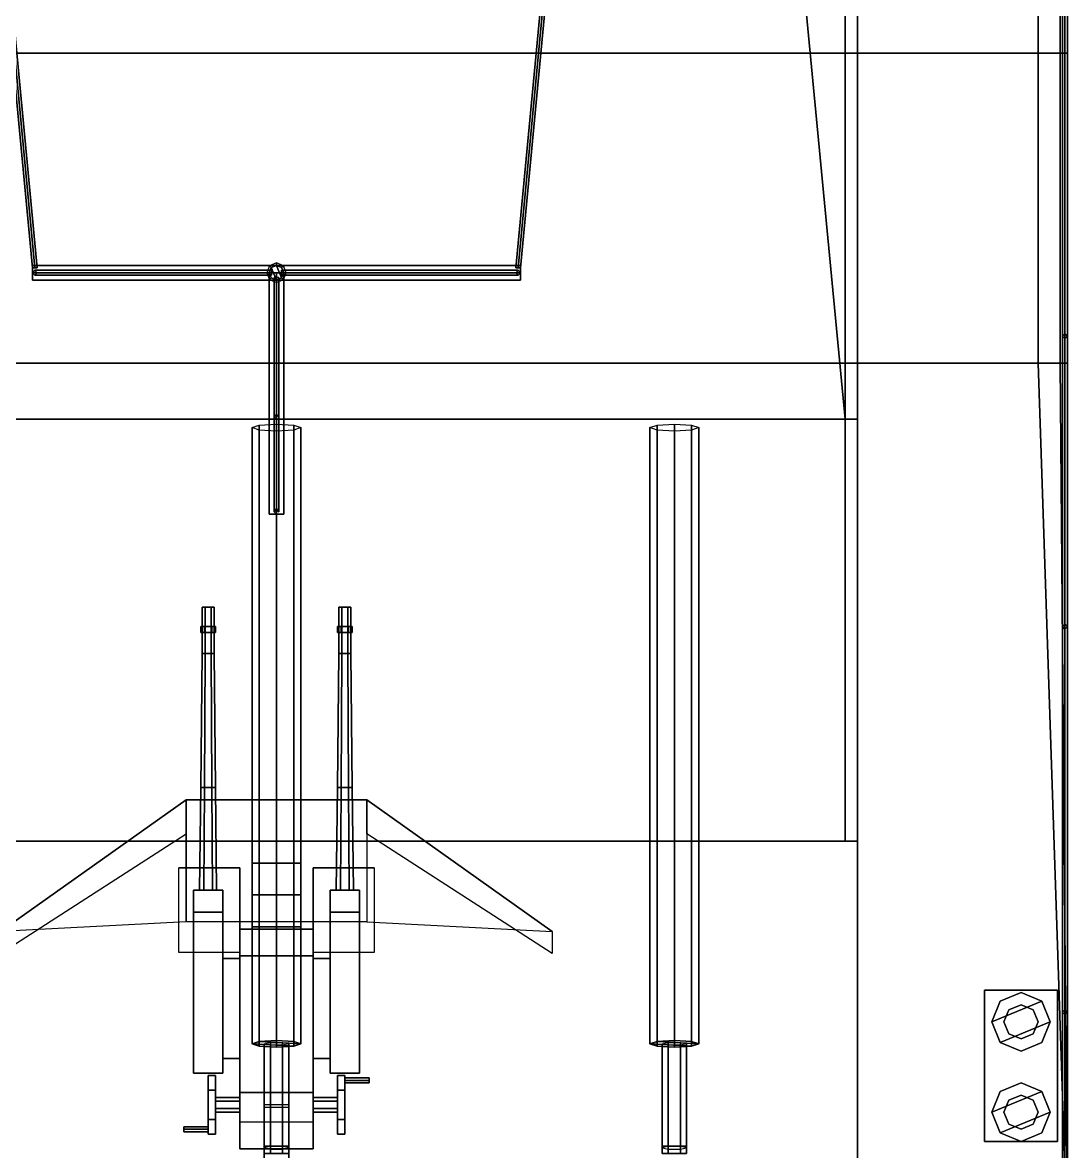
# Model space of a CAD drawing. Header units: millimetres. Extents: x -3.5 to 3.5, y -23.5 to 25.1.
# Drawn here: x -1.04 to 3.24, y -20.991 to -16.365 of the extents above; entities that cross this region are included whole.
import ezdxf

# ---------------------------------------------------------------- set-up
doc = ezdxf.new("R2010")
doc.units = ezdxf.units.MM
for name, color, linetype in [('gun', 1, 'Continuous'), ('prop', 1, 'Continuous'), ('railings', 6, 'Continuous'), ('sleeve', 5, 'Continuous'), ('superstructure', 3, 'Continuous'), ('turret', 2, 'Continuous')]:
    doc.layers.add(name, color=color, linetype=linetype)

msp = doc.modelspace()

# ---------------------------------------------------------------- linework, layer by layer
for points in [[(3.24, -23.47, 1.46), (3.24, 21.45, 1.46), (2.38, -9.68, 1.46), (2.38, -22.5, 1.46)], [(3.24, 21.45, 1.46), (3.24, -23.47, 1.46), (3.24, -23.47), (3.24, 20.5995)], [(3.24, 20.5995), (3.24, -21.38, -0.39), (3.24, -16.49, -1.19), (3.24, 12.85, -1.19)], [(3.24, -23.47), (3.24, -23.47), (3.24, -21.38, -0.39), (3.24, 20.5995)], [(3.12, 12.85, -1.31), (3.12, -16.49, -1.31), (-3.12, -16.49, -1.31), (-3.12, 12.85, -1.31)], [(3.21, 12.85, -1.28), (3.21, -16.49, -1.28), (3.12, -16.49, -1.31), (3.12, 12.85, -1.31)], [(3.24, 12.85, -1.19), (3.24, -16.49, -1.19), (3.21, -16.49, -1.28), (3.21, 12.85, -1.28)], [(3.12, -16.49, -1.31), (3.12, -17.76, -1.19), (-3.12, -17.76, -1.19), (-3.12, -16.49, -1.31)], [(3.21, -16.49, -1.28), (3.21, -17.76, -1.16), (3.12, -17.76, -1.19), (3.12, -16.49, -1.31)], [(3.24, -16.49, -1.19), (3.24, -17.76, -1.07), (3.21, -17.76, -1.16), (3.21, -16.49, -1.28)], [(3.24, -21.38, -0.39), (3.24, -21.38, -0.39), (3.24, -17.76, -1.07), (3.24, -16.49, -1.19)], [(3.12, -17.76, -1.19), (3.24, -21.38, -0.39), (-3.24, -21.38, -0.39), (-3.12, -17.76, -1.19)], [(3.21, -17.76, -1.16), (3.24, -21.38, -0.39), (3.24, -21.38, -0.39), (3.12, -17.76, -1.19)], [(3.24, -17.76, -1.07), (3.24, -21.38, -0.39), (3.24, -21.38, -0.39), (3.21, -17.76, -1.16)], [(-0.1, -18.0248, -0.7651), (-0.0707, -18.015, -0.8351), (-0.0707, -20.5402, -1.19), (-0.1, -20.55, -1.12)], [(-0.0707, -18.0347, -0.6951), (-0.1, -18.0248, -0.7651), (-0.1, -20.55, -1.12), (-0.0707, -20.5598, -1.05)], [(-0.0707, -18.015, -0.8351), (0, -18.0109, -0.8641), (0, -20.5361, -1.219), (-0.0707, -20.5402, -1.19)], [(0, -18.0387, -0.6661), (-0.0707, -18.0347, -0.6951), (-0.0707, -20.5598, -1.05), (0, -20.5639, -1.021)], [(0, -18.0109, -0.8641), (0.0707, -18.015, -0.8351), (0.0707, -20.5402, -1.19), (0, -20.5361, -1.219)], [(0.0707, -18.0347, -0.6951), (0, -18.0387, -0.6661), (0, -20.5639, -1.021), (0.0707, -20.5598, -1.05)], [(0.0707, -18.015, -0.8351), (0.1, -18.0248, -0.7651), (0.1, -20.55, -1.12), (0.0707, -20.5402, -1.19)], [(0.1, -18.0248, -0.7651), (0.0707, -18.0347, -0.6951), (0.0707, -20.5598, -1.05), (0.1, -20.55, -1.12)], [(1.53, -18.0248, -0.7651), (1.5593, -18.015, -0.8351), (1.5593, -20.5402, -1.19), (1.53, -20.55, -1.12)], [(1.5593, -18.0347, -0.6951), (1.53, -18.0248, -0.7651), (1.53, -20.55, -1.12), (1.5593, -20.5598, -1.05)], [(1.5593, -18.015, -0.8351), (1.63, -18.0109, -0.8641), (1.63, -20.5361, -1.219), (1.5593, -20.5402, -1.19)], [(1.63, -18.0387, -0.6661), (1.5593, -18.0347, -0.6951), (1.5593, -20.5598, -1.05), (1.63, -20.5639, -1.021)], [(1.63, -18.0109, -0.8641), (1.7007, -18.015, -0.8351), (1.7007, -20.5402, -1.19), (1.63, -20.5361, -1.219)], [(1.7007, -18.0347, -0.6951), (1.63, -18.0387, -0.6661), (1.63, -20.5639, -1.021), (1.7007, -20.5598, -1.05)], [(1.7007, -18.015, -0.8351), (1.73, -18.0248, -0.7651), (1.73, -20.55, -1.12), (1.7007, -20.5402, -1.19)], [(1.73, -18.0248, -0.7651), (1.7007, -18.0347, -0.6951), (1.7007, -20.5598, -1.05), (1.73, -20.55, -1.12)], [(2.9, -20.33, 1.46), (2.9, -20.95, 1.46), (2.9, -20.95, 1.53), (2.9, -20.33, 1.53)], [(3.2, -20.33, 1.53), (3.2, -20.33, 1.46), (2.9, -20.33, 1.46), (2.9, -20.33, 1.53)], [(2.9, -20.33, 1.53), (2.9, -20.95, 1.53), (3.2, -20.95, 1.53), (3.2, -20.33, 1.53)], [(3.05, -20.34, 1.82), (2.9651, -20.3751, 1.82), (2.93, -20.46, 1.82), (3.1349, -20.3751, 1.82)], [(3.05, -20.34, 1.77), (2.9651, -20.3751, 1.77), (2.9651, -20.3751, 1.82), (3.05, -20.34, 1.82)], [(3.1349, -20.3751, 1.77), (3.05, -20.34, 1.77), (3.05, -20.34, 1.82), (3.1349, -20.3751, 1.82)], [(3.2, -20.95, 1.53), (3.2, -20.95, 1.46), (3.2, -20.33, 1.46), (3.2, -20.33, 1.53)], [(2.9651, -20.3751, 1.77), (2.93, -20.46, 1.77), (2.93, -20.46, 1.82), (2.9651, -20.3751, 1.82)], [(3.1349, -20.3751, 1.82), (2.93, -20.46, 1.82), (2.9651, -20.5449, 1.82), (3.17, -20.46, 1.82)], [(3.05, -20.39, 1.53), (3.0005, -20.4105, 1.53), (3.0005, -20.4105, 1.77), (3.05, -20.39, 1.77)], [(3.0995, -20.4105, 1.53), (3.05, -20.39, 1.53), (3.05, -20.39, 1.77), (3.0995, -20.4105, 1.77)], [(3.17, -20.46, 1.77), (3.1349, -20.3751, 1.77), (3.1349, -20.3751, 1.82), (3.17, -20.46, 1.82)], [(3.0005, -20.4105, 1.53), (2.98, -20.46, 1.53), (2.98, -20.46, 1.77), (3.0005, -20.4105, 1.77)], [(3.12, -20.46, 1.53), (3.0995, -20.4105, 1.53), (3.0995, -20.4105, 1.77), (3.12, -20.46, 1.77)], [(2.93, -20.46, 1.77), (2.9651, -20.5449, 1.77), (2.9651, -20.5449, 1.82), (2.93, -20.46, 1.82)], [(3.17, -20.46, 1.82), (2.9651, -20.5449, 1.82), (3.05, -20.58, 1.82), (3.1349, -20.5449, 1.82)], [(2.98, -20.46, 1.53), (3.0005, -20.5095, 1.53), (3.0005, -20.5095, 1.77), (2.98, -20.46, 1.77)], [(3.0995, -20.5095, 1.53), (3.12, -20.46, 1.53), (3.12, -20.46, 1.77), (3.0995, -20.5095, 1.77)], [(3.1349, -20.5449, 1.77), (3.17, -20.46, 1.77), (3.17, -20.46, 1.82), (3.1349, -20.5449, 1.82)], [(0.1, -20.55, -1.12), (-0.0707, -20.5402, -1.19), (0, -20.5361, -1.219), (0.0707, -20.5402, -1.19)], [(1.73, -20.55, -1.12), (1.5593, -20.5402, -1.19), (1.63, -20.5361, -1.219), (1.7007, -20.5402, -1.19)], [(3.0005, -20.5095, 1.53), (3.05, -20.53, 1.53), (3.05, -20.53, 1.77), (3.0005, -20.5095, 1.77)], [(3.05, -20.53, 1.53), (3.0995, -20.5095, 1.53), (3.0995, -20.5095, 1.77), (3.05, -20.53, 1.77)], [(0.0707, -20.5598, -1.05), (-0.1, -20.55, -1.12), (-0.0707, -20.5402, -1.19), (0.1, -20.55, -1.12)], [(0, -20.5639, -1.021), (-0.0707, -20.5598, -1.05), (-0.1, -20.55, -1.12), (0.0707, -20.5598, -1.05)], [(-0.05, -20.55, -1.12), (-0.025, -20.544, -1.1629), (-0.025, -20.9698, -1.2227), (-0.05, -20.9758, -1.1798)], [(-0.025, -20.556, -1.0771), (-0.05, -20.55, -1.12), (-0.05, -20.9758, -1.1798), (-0.025, -20.9818, -1.137)], [(-0.025, -20.544, -1.1629), (0.025, -20.544, -1.1629), (0.025, -20.9698, -1.2227), (-0.025, -20.9698, -1.2227)], [(0.025, -20.556, -1.0771), (-0.025, -20.556, -1.0771), (-0.025, -20.9818, -1.137), (0.025, -20.9818, -1.137)], [(0.025, -20.544, -1.1629), (0.05, -20.55, -1.12), (0.05, -20.9758, -1.1798), (0.025, -20.9698, -1.2227)], [(0.05, -20.55, -1.12), (0.025, -20.556, -1.0771), (0.025, -20.9818, -1.137), (0.05, -20.9758, -1.1798)], [(1.7007, -20.5598, -1.05), (1.53, -20.55, -1.12), (1.5593, -20.5402, -1.19), (1.73, -20.55, -1.12)], [(1.63, -20.5639, -1.021), (1.5593, -20.5598, -1.05), (1.53, -20.55, -1.12), (1.7007, -20.5598, -1.05)], [(1.58, -20.55, -1.12), (1.605, -20.544, -1.1629), (1.605, -20.9698, -1.2227), (1.58, -20.9758, -1.1798)], [(1.605, -20.556, -1.0771), (1.58, -20.55, -1.12), (1.58, -20.9758, -1.1798), (1.605, -20.9818, -1.137)], [(1.605, -20.544, -1.1629), (1.655, -20.544, -1.1629), (1.655, -20.9698, -1.2227), (1.605, -20.9698, -1.2227)], [(1.655, -20.556, -1.0771), (1.605, -20.556, -1.0771), (1.605, -20.9818, -1.137), (1.655, -20.9818, -1.137)], [(1.655, -20.544, -1.1629), (1.68, -20.55, -1.12), (1.68, -20.9758, -1.1798), (1.655, -20.9698, -1.2227)], [(1.68, -20.55, -1.12), (1.655, -20.556, -1.0771), (1.655, -20.9818, -1.137), (1.68, -20.9758, -1.1798)], [(2.9651, -20.5449, 1.77), (3.05, -20.58, 1.77), (3.05, -20.58, 1.82), (2.9651, -20.5449, 1.82)], [(3.05, -20.58, 1.77), (3.1349, -20.5449, 1.77), (3.1349, -20.5449, 1.82), (3.05, -20.58, 1.82)], [(3.05, -20.71, 1.82), (2.9651, -20.7451, 1.82), (2.93, -20.83, 1.82), (3.1349, -20.7451, 1.82)], [(3.05, -20.71, 1.77), (2.9651, -20.7451, 1.77), (2.9651, -20.7451, 1.82), (3.05, -20.71, 1.82)], [(3.1349, -20.7451, 1.77), (3.05, -20.71, 1.77), (3.05, -20.71, 1.82), (3.1349, -20.7451, 1.82)], [(2.9651, -20.7451, 1.77), (2.93, -20.83, 1.77), (2.93, -20.83, 1.82), (2.9651, -20.7451, 1.82)], [(3.1349, -20.7451, 1.82), (2.93, -20.83, 1.82), (2.9651, -20.9149, 1.82), (3.17, -20.83, 1.82)], [(3.05, -20.76, 1.53), (3.0005, -20.7805, 1.53), (3.0005, -20.7805, 1.77), (3.05, -20.76, 1.77)], [(3.0995, -20.7805, 1.53), (3.05, -20.76, 1.53), (3.05, -20.76, 1.77), (3.0995, -20.7805, 1.77)], [(3.17, -20.83, 1.77), (3.1349, -20.7451, 1.77), (3.1349, -20.7451, 1.82), (3.17, -20.83, 1.82)], [(3.0005, -20.7805, 1.53), (2.98, -20.83, 1.53), (2.98, -20.83, 1.77), (3.0005, -20.7805, 1.77)], [(3.12, -20.83, 1.53), (3.0995, -20.7805, 1.53), (3.0995, -20.7805, 1.77), (3.12, -20.83, 1.77)], [(2.93, -20.83, 1.77), (2.9651, -20.9149, 1.77), (2.9651, -20.9149, 1.82), (2.93, -20.83, 1.82)], [(3.17, -20.83, 1.82), (2.9651, -20.9149, 1.82), (3.05, -20.95, 1.82), (3.1349, -20.9149, 1.82)], [(2.98, -20.83, 1.53), (3.0005, -20.8795, 1.53), (3.0005, -20.8795, 1.77), (2.98, -20.83, 1.77)], [(3.0995, -20.8795, 1.53), (3.12, -20.83, 1.53), (3.12, -20.83, 1.77), (3.0995, -20.8795, 1.77)], [(3.1349, -20.9149, 1.77), (3.17, -20.83, 1.77), (3.17, -20.83, 1.82), (3.1349, -20.9149, 1.82)], [(3.0005, -20.8795, 1.53), (3.05, -20.9, 1.53), (3.05, -20.9, 1.77), (3.0005, -20.8795, 1.77)], [(3.05, -20.9, 1.53), (3.0995, -20.8795, 1.53), (3.0995, -20.8795, 1.77), (3.05, -20.9, 1.77)], [(2.9, -20.95, 1.53), (2.9, -20.95, 1.46), (3.2, -20.95, 1.46), (3.2, -20.95, 1.53)], [(2.9651, -20.9149, 1.77), (3.05, -20.95, 1.77), (3.05, -20.95, 1.82), (2.9651, -20.9149, 1.82)], [(3.05, -20.95, 1.77), (3.1349, -20.9149, 1.77), (3.1349, -20.9149, 1.82), (3.05, -20.95, 1.82)]]:
    msp.add_3dface(points)
at = {"layer": 'gun'}
for points in [[(-0.255, -18.76, 2.77), (-0.305, -18.76, 2.77), (-0.2925, -18.76, 2.7917), (-0.2675, -18.76, 2.7917)], [(-0.2925, -18.76, 2.7917), (-0.305, -18.76, 2.77), (-0.305, -18.95, 2.77), (-0.2925, -18.95, 2.7917)], [(-0.2675, -18.76, 2.7483), (-0.2925, -18.76, 2.7483), (-0.305, -18.76, 2.77), (-0.255, -18.76, 2.77)], [(-0.305, -18.76, 2.77), (-0.2925, -18.76, 2.7483), (-0.2925, -18.95, 2.7483), (-0.305, -18.95, 2.77)], [(-0.2925, -18.76, 2.5117), (-0.305, -18.76, 2.49), (-0.305, -18.95, 2.49), (-0.2925, -18.95, 2.5117)], [(-0.255, -18.76, 2.49), (-0.305, -18.76, 2.49), (-0.2925, -18.76, 2.5117), (-0.2675, -18.76, 2.5117)], [(-0.305, -18.76, 2.49), (-0.2925, -18.76, 2.4683), (-0.2925, -18.95, 2.4683), (-0.305, -18.95, 2.49)], [(-0.2675, -18.76, 2.4683), (-0.2925, -18.76, 2.4683), (-0.305, -18.76, 2.49), (-0.255, -18.76, 2.49)], [(-0.2925, -18.76, 2.7483), (-0.2675, -18.76, 2.7483), (-0.2675, -18.95, 2.7483), (-0.2925, -18.95, 2.7483)], [(-0.2925, -18.76, 2.4683), (-0.2675, -18.76, 2.4683), (-0.2675, -18.95, 2.4683), (-0.2925, -18.95, 2.4683)], [(-0.2675, -18.76, 2.5117), (-0.2925, -18.76, 2.5117), (-0.2925, -18.95, 2.5117), (-0.2675, -18.95, 2.5117)], [(-0.2675, -18.76, 2.7917), (-0.2925, -18.76, 2.7917), (-0.2925, -18.95, 2.7917), (-0.2675, -18.95, 2.7917)], [(-0.255, -18.76, 2.77), (-0.2675, -18.76, 2.7917), (-0.2675, -18.95, 2.7917), (-0.255, -18.95, 2.77)], [(-0.2675, -18.76, 2.7483), (-0.255, -18.76, 2.77), (-0.255, -18.95, 2.77), (-0.2675, -18.95, 2.7483)], [(-0.255, -18.76, 2.49), (-0.2675, -18.76, 2.5117), (-0.2675, -18.95, 2.5117), (-0.255, -18.95, 2.49)], [(-0.2675, -18.76, 2.4683), (-0.255, -18.76, 2.49), (-0.255, -18.95, 2.49), (-0.2675, -18.95, 2.4683)], [(0.2675, -18.76, 2.7917), (0.255, -18.76, 2.77), (0.255, -18.95, 2.77), (0.2675, -18.95, 2.7917)], [(0.305, -18.76, 2.77), (0.255, -18.76, 2.77), (0.2675, -18.76, 2.7917), (0.2925, -18.76, 2.7917)], [(0.2925, -18.76, 2.4683), (0.2675, -18.76, 2.4683), (0.255, -18.76, 2.49), (0.305, -18.76, 2.49)], [(0.255, -18.76, 2.49), (0.2675, -18.76, 2.4683), (0.2675, -18.95, 2.4683), (0.255, -18.95, 2.49)], [(0.305, -18.76, 2.49), (0.255, -18.76, 2.49), (0.2675, -18.76, 2.5117), (0.2925, -18.76, 2.5117)], [(0.2675, -18.76, 2.5117), (0.255, -18.76, 2.49), (0.255, -18.95, 2.49), (0.2675, -18.95, 2.5117)], [(0.255, -18.76, 2.77), (0.2675, -18.76, 2.7483), (0.2675, -18.95, 2.7483), (0.255, -18.95, 2.77)], [(0.2925, -18.76, 2.7483), (0.2675, -18.76, 2.7483), (0.255, -18.76, 2.77), (0.305, -18.76, 2.77)], [(0.2925, -18.76, 2.5117), (0.2675, -18.76, 2.5117), (0.2675, -18.95, 2.5117), (0.2925, -18.95, 2.5117)], [(0.2675, -18.76, 2.4683), (0.2925, -18.76, 2.4683), (0.2925, -18.95, 2.4683), (0.2675, -18.95, 2.4683)], [(0.2675, -18.76, 2.7483), (0.2925, -18.76, 2.7483), (0.2925, -18.95, 2.7483), (0.2675, -18.95, 2.7483)], [(0.2925, -18.76, 2.7917), (0.2675, -18.76, 2.7917), (0.2675, -18.95, 2.7917), (0.2925, -18.95, 2.7917)], [(0.305, -18.76, 2.77), (0.2925, -18.76, 2.7917), (0.2925, -18.95, 2.7917), (0.305, -18.95, 2.77)], [(0.2925, -18.76, 2.4683), (0.305, -18.76, 2.49), (0.305, -18.95, 2.49), (0.2925, -18.95, 2.4683)], [(0.305, -18.76, 2.49), (0.2925, -18.76, 2.5117), (0.2925, -18.95, 2.5117), (0.305, -18.95, 2.49)], [(0.2925, -18.76, 2.7483), (0.305, -18.76, 2.77), (0.305, -18.95, 2.77), (0.2925, -18.95, 2.7483)], [(-0.25, -18.84, 2.77), (-0.31, -18.84, 2.77), (-0.295, -18.84, 2.796), (-0.265, -18.84, 2.796)], [(-0.295, -18.84, 2.796), (-0.31, -18.84, 2.77), (-0.31, -18.865, 2.77), (-0.295, -18.865, 2.796)], [(-0.265, -18.84, 2.744), (-0.295, -18.84, 2.744), (-0.31, -18.84, 2.77), (-0.25, -18.84, 2.77)], [(-0.31, -18.84, 2.77), (-0.295, -18.84, 2.744), (-0.295, -18.865, 2.744), (-0.31, -18.865, 2.77)], [(-0.295, -18.84, 2.516), (-0.31, -18.84, 2.49), (-0.31, -18.865, 2.49), (-0.295, -18.865, 2.516)], [(-0.25, -18.84, 2.49), (-0.31, -18.84, 2.49), (-0.295, -18.84, 2.516), (-0.265, -18.84, 2.516)], [(-0.31, -18.84, 2.49), (-0.295, -18.84, 2.464), (-0.295, -18.865, 2.464), (-0.31, -18.865, 2.49)], [(-0.265, -18.84, 2.464), (-0.295, -18.84, 2.464), (-0.31, -18.84, 2.49), (-0.25, -18.84, 2.49)], [(-0.265, -18.865, 2.796), (-0.295, -18.865, 2.796), (-0.31, -18.865, 2.77), (-0.25, -18.865, 2.77)], [(-0.25, -18.865, 2.77), (-0.31, -18.865, 2.77), (-0.295, -18.865, 2.744), (-0.265, -18.865, 2.744)], [(-0.265, -18.865, 2.516), (-0.295, -18.865, 2.516), (-0.31, -18.865, 2.49), (-0.25, -18.865, 2.49)], [(-0.25, -18.865, 2.49), (-0.31, -18.865, 2.49), (-0.295, -18.865, 2.464), (-0.265, -18.865, 2.464)], [(-0.295, -18.84, 2.744), (-0.265, -18.84, 2.744), (-0.265, -18.865, 2.744), (-0.295, -18.865, 2.744)], [(-0.295, -18.84, 2.464), (-0.265, -18.84, 2.464), (-0.265, -18.865, 2.464), (-0.295, -18.865, 2.464)], [(-0.265, -18.84, 2.516), (-0.295, -18.84, 2.516), (-0.295, -18.865, 2.516), (-0.265, -18.865, 2.516)], [(-0.265, -18.84, 2.796), (-0.295, -18.84, 2.796), (-0.295, -18.865, 2.796), (-0.265, -18.865, 2.796)], [(-0.25, -18.84, 2.77), (-0.265, -18.84, 2.796), (-0.265, -18.865, 2.796), (-0.25, -18.865, 2.77)], [(-0.265, -18.84, 2.744), (-0.25, -18.84, 2.77), (-0.25, -18.865, 2.77), (-0.265, -18.865, 2.744)], [(-0.25, -18.84, 2.49), (-0.265, -18.84, 2.516), (-0.265, -18.865, 2.516), (-0.25, -18.865, 2.49)], [(-0.265, -18.84, 2.464), (-0.25, -18.84, 2.49), (-0.25, -18.865, 2.49), (-0.265, -18.865, 2.464)], [(0.265, -18.84, 2.796), (0.25, -18.84, 2.77), (0.25, -18.865, 2.77), (0.265, -18.865, 2.796)], [(0.31, -18.84, 2.77), (0.25, -18.84, 2.77), (0.265, -18.84, 2.796), (0.295, -18.84, 2.796)], [(0.295, -18.84, 2.464), (0.265, -18.84, 2.464), (0.25, -18.84, 2.49), (0.31, -18.84, 2.49)], [(0.25, -18.84, 2.49), (0.265, -18.84, 2.464), (0.265, -18.865, 2.464), (0.25, -18.865, 2.49)], [(0.31, -18.84, 2.49), (0.25, -18.84, 2.49), (0.265, -18.84, 2.516), (0.295, -18.84, 2.516)], [(0.265, -18.84, 2.516), (0.25, -18.84, 2.49), (0.25, -18.865, 2.49), (0.265, -18.865, 2.516)], [(0.25, -18.84, 2.77), (0.265, -18.84, 2.744), (0.265, -18.865, 2.744), (0.25, -18.865, 2.77)], [(0.295, -18.84, 2.744), (0.265, -18.84, 2.744), (0.25, -18.84, 2.77), (0.31, -18.84, 2.77)], [(0.295, -18.865, 2.796), (0.265, -18.865, 2.796), (0.25, -18.865, 2.77), (0.31, -18.865, 2.77)], [(0.31, -18.865, 2.49), (0.25, -18.865, 2.49), (0.265, -18.865, 2.464), (0.295, -18.865, 2.464)], [(0.295, -18.865, 2.516), (0.265, -18.865, 2.516), (0.25, -18.865, 2.49), (0.31, -18.865, 2.49)], [(0.31, -18.865, 2.77), (0.25, -18.865, 2.77), (0.265, -18.865, 2.744), (0.295, -18.865, 2.744)], [(0.295, -18.84, 2.516), (0.265, -18.84, 2.516), (0.265, -18.865, 2.516), (0.295, -18.865, 2.516)], [(0.265, -18.84, 2.464), (0.295, -18.84, 2.464), (0.295, -18.865, 2.464), (0.265, -18.865, 2.464)], [(0.265, -18.84, 2.744), (0.295, -18.84, 2.744), (0.295, -18.865, 2.744), (0.265, -18.865, 2.744)], [(0.295, -18.84, 2.796), (0.265, -18.84, 2.796), (0.265, -18.865, 2.796), (0.295, -18.865, 2.796)], [(0.31, -18.84, 2.77), (0.295, -18.84, 2.796), (0.295, -18.865, 2.796), (0.31, -18.865, 2.77)], [(0.295, -18.84, 2.464), (0.31, -18.84, 2.49), (0.31, -18.865, 2.49), (0.295, -18.865, 2.464)], [(0.31, -18.84, 2.49), (0.295, -18.84, 2.516), (0.295, -18.865, 2.516), (0.31, -18.865, 2.49)], [(0.295, -18.84, 2.744), (0.31, -18.84, 2.77), (0.31, -18.865, 2.77), (0.295, -18.865, 2.744)], [(-0.31, -19.5, 2.77), (-0.295, -19.5, 2.796), (-0.2925, -18.95, 2.7917), (-0.305, -18.95, 2.77)], [(-0.295, -19.5, 2.744), (-0.31, -19.5, 2.77), (-0.305, -18.95, 2.77), (-0.2925, -18.95, 2.7483)], [(-0.31, -19.5, 2.49), (-0.295, -19.5, 2.516), (-0.2925, -18.95, 2.5117), (-0.305, -18.95, 2.49)], [(-0.295, -19.5, 2.464), (-0.31, -19.5, 2.49), (-0.305, -18.95, 2.49), (-0.2925, -18.95, 2.4683)], [(-0.265, -19.5, 2.744), (-0.295, -19.5, 2.744), (-0.2925, -18.95, 2.7483), (-0.2675, -18.95, 2.7483)], [(-0.265, -19.5, 2.464), (-0.295, -19.5, 2.464), (-0.2925, -18.95, 2.4683), (-0.2675, -18.95, 2.4683)], [(-0.295, -19.5, 2.516), (-0.265, -19.5, 2.516), (-0.2675, -18.95, 2.5117), (-0.2925, -18.95, 2.5117)], [(-0.295, -19.5, 2.796), (-0.265, -19.5, 2.796), (-0.2675, -18.95, 2.7917), (-0.2925, -18.95, 2.7917)], [(-0.265, -19.5, 2.796), (-0.25, -19.5, 2.77), (-0.255, -18.95, 2.77), (-0.2675, -18.95, 2.7917)], [(-0.25, -19.5, 2.77), (-0.265, -19.5, 2.744), (-0.2675, -18.95, 2.7483), (-0.255, -18.95, 2.77)], [(-0.265, -19.5, 2.516), (-0.25, -19.5, 2.49), (-0.255, -18.95, 2.49), (-0.2675, -18.95, 2.5117)], [(-0.25, -19.5, 2.49), (-0.265, -19.5, 2.464), (-0.2675, -18.95, 2.4683), (-0.255, -18.95, 2.49)], [(0.25, -19.5, 2.77), (0.265, -19.5, 2.796), (0.2675, -18.95, 2.7917), (0.255, -18.95, 2.77)], [(0.265, -19.5, 2.464), (0.25, -19.5, 2.49), (0.255, -18.95, 2.49), (0.2675, -18.95, 2.4683)], [(0.25, -19.5, 2.49), (0.265, -19.5, 2.516), (0.2675, -18.95, 2.5117), (0.255, -18.95, 2.49)], [(0.265, -19.5, 2.744), (0.25, -19.5, 2.77), (0.255, -18.95, 2.77), (0.2675, -18.95, 2.7483)], [(0.265, -19.5, 2.516), (0.295, -19.5, 2.516), (0.2925, -18.95, 2.5117), (0.2675, -18.95, 2.5117)], [(0.295, -19.5, 2.464), (0.265, -19.5, 2.464), (0.2675, -18.95, 2.4683), (0.2925, -18.95, 2.4683)], [(0.295, -19.5, 2.744), (0.265, -19.5, 2.744), (0.2675, -18.95, 2.7483), (0.2925, -18.95, 2.7483)], [(0.265, -19.5, 2.796), (0.295, -19.5, 2.796), (0.2925, -18.95, 2.7917), (0.2675, -18.95, 2.7917)], [(0.295, -19.5, 2.796), (0.31, -19.5, 2.77), (0.305, -18.95, 2.77), (0.2925, -18.95, 2.7917)], [(0.31, -19.5, 2.49), (0.295, -19.5, 2.464), (0.2925, -18.95, 2.4683), (0.305, -18.95, 2.49)], [(0.295, -19.5, 2.516), (0.31, -19.5, 2.49), (0.305, -18.95, 2.49), (0.2925, -18.95, 2.5117)], [(0.31, -19.5, 2.77), (0.295, -19.5, 2.744), (0.2925, -18.95, 2.7483), (0.305, -18.95, 2.77)], [(-0.295, -19.5, 2.796), (-0.31, -19.5, 2.77), (-0.315, -19.92, 2.77), (-0.2975, -19.92, 2.8003)], [(-0.31, -19.5, 2.77), (-0.295, -19.5, 2.744), (-0.2975, -19.92, 2.7397), (-0.315, -19.92, 2.77)], [(-0.295, -19.5, 2.516), (-0.31, -19.5, 2.49), (-0.315, -19.92, 2.49), (-0.2975, -19.92, 2.5203)], [(-0.31, -19.5, 2.49), (-0.295, -19.5, 2.464), (-0.2975, -19.92, 2.4597), (-0.315, -19.92, 2.49)], [(-0.295, -19.5, 2.744), (-0.265, -19.5, 2.744), (-0.2625, -19.92, 2.7397), (-0.2975, -19.92, 2.7397)], [(-0.295, -19.5, 2.464), (-0.265, -19.5, 2.464), (-0.2625, -19.92, 2.4597), (-0.2975, -19.92, 2.4597)], [(-0.265, -19.5, 2.516), (-0.295, -19.5, 2.516), (-0.2975, -19.92, 2.5203), (-0.2625, -19.92, 2.5203)], [(-0.265, -19.5, 2.796), (-0.295, -19.5, 2.796), (-0.2975, -19.92, 2.8003), (-0.2625, -19.92, 2.8003)], [(-0.25, -19.5, 2.77), (-0.265, -19.5, 2.796), (-0.2625, -19.92, 2.8003), (-0.245, -19.92, 2.77)], [(-0.265, -19.5, 2.744), (-0.25, -19.5, 2.77), (-0.245, -19.92, 2.77), (-0.2625, -19.92, 2.7397)], [(-0.25, -19.5, 2.49), (-0.265, -19.5, 2.516), (-0.2625, -19.92, 2.5203), (-0.245, -19.92, 2.49)], [(-0.265, -19.5, 2.464), (-0.25, -19.5, 2.49), (-0.245, -19.92, 2.49), (-0.2625, -19.92, 2.4597)], [(0.265, -19.5, 2.796), (0.25, -19.5, 2.77), (0.245, -19.92, 2.77), (0.2625, -19.92, 2.8003)], [(0.25, -19.5, 2.49), (0.265, -19.5, 2.464), (0.2625, -19.92, 2.4597), (0.245, -19.92, 2.49)], [(0.265, -19.5, 2.516), (0.25, -19.5, 2.49), (0.245, -19.92, 2.49), (0.2625, -19.92, 2.5203)], [(0.25, -19.5, 2.77), (0.265, -19.5, 2.744), (0.2625, -19.92, 2.7397), (0.245, -19.92, 2.77)], [(0.295, -19.5, 2.516), (0.265, -19.5, 2.516), (0.2625, -19.92, 2.5203), (0.2975, -19.92, 2.5203)], [(0.265, -19.5, 2.464), (0.295, -19.5, 2.464), (0.2975, -19.92, 2.4597), (0.2625, -19.92, 2.4597)], [(0.265, -19.5, 2.744), (0.295, -19.5, 2.744), (0.2975, -19.92, 2.7397), (0.2625, -19.92, 2.7397)], [(0.295, -19.5, 2.796), (0.265, -19.5, 2.796), (0.2625, -19.92, 2.8003), (0.2975, -19.92, 2.8003)], [(0.31, -19.5, 2.77), (0.295, -19.5, 2.796), (0.2975, -19.92, 2.8003), (0.315, -19.92, 2.77)], [(0.295, -19.5, 2.464), (0.31, -19.5, 2.49), (0.315, -19.92, 2.49), (0.2975, -19.92, 2.4597)], [(0.31, -19.5, 2.49), (0.295, -19.5, 2.516), (0.2975, -19.92, 2.5203), (0.315, -19.92, 2.49)], [(0.295, -19.5, 2.744), (0.31, -19.5, 2.77), (0.315, -19.92, 2.77), (0.2975, -19.92, 2.7397)]]:
    msp.add_3dface(points, dxfattribs=at)
at = {"layer": 'prop'}
for points in [[(-0.05, -21, -1.18), (-0.025, -21, -1.1367), (-0.025, -20.97, -1.1367), (-0.05, -20.97, -1.18)], [(-0.025, -21, -1.2233), (-0.05, -21, -1.18), (-0.05, -20.97, -1.18), (-0.025, -20.97, -1.2233)], [(-0.025, -21, -1.1367), (0.025, -21, -1.1367), (0.025, -20.97, -1.1367), (-0.025, -20.97, -1.1367)], [(0.025, -21, -1.2233), (-0.025, -21, -1.2233), (-0.025, -20.97, -1.2233), (0.025, -20.97, -1.2233)], [(0.025, -21, -1.1367), (0.05, -21, -1.18), (0.05, -20.97, -1.18), (0.025, -20.97, -1.1367)], [(0.05, -21, -1.18), (0.025, -21, -1.2233), (0.025, -20.97, -1.2233), (0.05, -20.97, -1.18)], [(1.605, -21, -1.2233), (1.58, -21, -1.18), (1.58, -20.97, -1.18), (1.605, -20.97, -1.2233)], [(1.58, -21, -1.18), (1.605, -21, -1.1367), (1.605, -20.97, -1.1367), (1.58, -20.97, -1.18)], [(1.655, -21, -1.2233), (1.605, -21, -1.2233), (1.605, -20.97, -1.2233), (1.655, -20.97, -1.2233)], [(1.605, -21, -1.1367), (1.655, -21, -1.1367), (1.655, -20.97, -1.1367), (1.605, -20.97, -1.1367)], [(1.68, -21, -1.18), (1.655, -21, -1.2233), (1.655, -20.97, -1.2233), (1.68, -20.97, -1.18)], [(1.655, -21, -1.1367), (1.68, -21, -1.18), (1.68, -20.97, -1.18), (1.655, -20.97, -1.1367)]]:
    msp.add_3dface(points, dxfattribs=at)
at = {"layer": 'railings'}
for points in [[(3.22, -23.45, 2.35), (3.23, -23.46, 2.36), (3.23, 21.45, 2.36), (3.22, 21.45, 2.35)], [(3.23, -23.46, 2.34), (3.22, -23.45, 2.35), (3.22, 21.45, 2.35), (3.23, 21.45, 2.34)], [(3.22, -23.45, 1.94), (3.23, -23.46, 1.95), (3.23, 21.45, 1.95), (3.22, 21.45, 1.94)], [(3.23, -23.46, 1.93), (3.22, -23.45, 1.94), (3.22, 21.45, 1.94), (3.23, 21.45, 1.93)], [(3.23, -23.46, 2.36), (3.24, -23.47, 2.35), (3.24, 21.45, 2.35), (3.23, 21.45, 2.36)], [(3.24, -23.47, 2.35), (3.23, -23.46, 2.34), (3.23, 21.45, 2.34), (3.24, 21.45, 2.35)], [(3.23, -23.46, 1.95), (3.24, -23.47, 1.94), (3.24, 21.45, 1.94), (3.23, 21.45, 1.95)], [(3.24, -23.47, 1.94), (3.23, -23.46, 1.93), (3.23, 21.45, 1.93), (3.24, 21.45, 1.94)], [(3.22, -17.65, 2.35), (3.23, -17.64, 2.34), (3.23, -17.64, 1.46), (3.22, -17.65, 1.46)], [(3.23, -17.66, 2.34), (3.22, -17.65, 2.35), (3.22, -17.65, 1.46), (3.23, -17.66, 1.46)], [(3.23, -17.64, 2.34), (3.24, -17.65, 2.35), (3.24, -17.65, 1.46), (3.23, -17.64, 1.46)], [(3.24, -17.65, 2.35), (3.23, -17.66, 2.34), (3.23, -17.66, 1.46), (3.24, -17.65, 1.46)], [(3.22, -18.84, 2.35), (3.23, -18.83, 2.34), (3.23, -18.83, 1.46), (3.22, -18.84, 1.46)], [(3.23, -18.85, 2.34), (3.22, -18.84, 2.35), (3.22, -18.84, 1.46), (3.23, -18.85, 1.46)], [(3.23, -18.83, 2.34), (3.24, -18.84, 2.35), (3.24, -18.84, 1.46), (3.23, -18.83, 1.46)], [(3.24, -18.84, 2.35), (3.23, -18.85, 2.34), (3.23, -18.85, 1.46), (3.24, -18.84, 1.46)], [(3.22, -20.42, 2.35), (3.23, -20.41, 2.34), (3.23, -20.41, 1.46), (3.22, -20.42, 1.46)], [(3.23, -20.43, 2.34), (3.22, -20.42, 2.35), (3.22, -20.42, 1.46), (3.23, -20.43, 1.46)], [(3.23, -20.41, 2.34), (3.24, -20.42, 2.35), (3.24, -20.42, 1.46), (3.23, -20.41, 1.46)], [(3.24, -20.42, 2.35), (3.23, -20.43, 2.34), (3.23, -20.43, 1.46), (3.24, -20.42, 1.46)]]:
    msp.add_3dface(points, dxfattribs=at)
at = {"layer": 'sleeve'}
for points in [[(-0.15, -19.8287, 2.8449), (-0.15, -19.8287, 2.3551), (-0.4, -19.8287, 2.3551), (-0.4, -19.8287, 2.8449)], [(-0.15, -19.8287, 2.3551), (-0.15, -20.1751, 2.0087), (-0.4, -20.1751, 2.0087), (-0.4, -19.8287, 2.3551)], [(-0.15, -19.83, 2.8449), (-0.15, -19.8287, 2.3551), (-0.15, -20.84, 2.3551), (-0.15, -20.84, 2.8449)], [(-0.15, -19.8287, 2.3551), (-0.15, -20.1751, 2.0087), (-0.15, -20.84, 2.31), (-0.15, -20.84, 2.3551)], [(0.4, -19.8287, 2.8449), (0.4, -19.8287, 2.3551), (0.15, -19.8287, 2.3551), (0.15, -19.8287, 2.8449)], [(0.15, -19.83, 2.8449), (0.15, -19.8287, 2.3551), (0.15, -20.84, 2.3551), (0.15, -20.84, 2.8449)], [(0.4, -19.8287, 2.3551), (0.4, -20.1751, 2.0087), (0.15, -20.1751, 2.0087), (0.15, -19.8287, 2.3551)], [(0.15, -19.8287, 2.3551), (0.15, -20.1751, 2.0087), (0.15, -20.84, 2.31), (0.15, -20.84, 2.3551)], [(-0.22, -19.92, 2.8), (-0.22, -19.92, 2.74), (-0.34, -19.92, 2.74), (-0.34, -19.92, 2.8)], [(-0.34, -19.92, 2.74), (-0.34, -20.01, 2.69), (-0.34, -20.01, 2.84), (-0.34, -19.92, 2.8)], [(-0.22, -19.92, 2.74), (-0.22, -20.01, 2.69), (-0.34, -20.01, 2.69), (-0.34, -19.92, 2.74)], [(-0.34, -19.92, 2.46), (-0.34, -20.01, 2.41), (-0.34, -20.01, 2.56), (-0.34, -19.92, 2.52)], [(-0.22, -19.92, 2.52), (-0.22, -19.92, 2.46), (-0.34, -19.92, 2.46), (-0.34, -19.92, 2.52)], [(-0.22, -19.92, 2.46), (-0.22, -20.01, 2.41), (-0.34, -20.01, 2.41), (-0.34, -19.92, 2.46)], [(-0.34, -19.92, 2.52), (-0.34, -20.01, 2.56), (-0.22, -20.01, 2.56), (-0.22, -19.92, 2.52)], [(-0.34, -19.92, 2.8), (-0.34, -20.01, 2.84), (-0.22, -20.01, 2.84), (-0.22, -19.92, 2.8)], [(-0.22, -20.01, 2.84), (-0.22, -20.01, 2.69), (-0.22, -19.92, 2.74), (-0.22, -19.92, 2.8)], [(-0.22, -20.01, 2.56), (-0.22, -20.01, 2.41), (-0.22, -19.92, 2.46), (-0.22, -19.92, 2.52)], [(0.22, -19.92, 2.74), (0.22, -20.01, 2.69), (0.22, -20.01, 2.84), (0.22, -19.92, 2.8)], [(0.34, -19.92, 2.8), (0.34, -19.92, 2.74), (0.22, -19.92, 2.74), (0.22, -19.92, 2.8)], [(0.22, -19.92, 2.52), (0.22, -20.01, 2.56), (0.34, -20.01, 2.56), (0.34, -19.92, 2.52)], [(0.34, -19.92, 2.46), (0.34, -20.01, 2.41), (0.22, -20.01, 2.41), (0.22, -19.92, 2.46)], [(0.34, -19.92, 2.52), (0.34, -19.92, 2.46), (0.22, -19.92, 2.46), (0.22, -19.92, 2.52)], [(0.22, -19.92, 2.46), (0.22, -20.01, 2.41), (0.22, -20.01, 2.56), (0.22, -19.92, 2.52)], [(0.34, -19.92, 2.74), (0.34, -20.01, 2.69), (0.22, -20.01, 2.69), (0.22, -19.92, 2.74)], [(0.22, -19.92, 2.8), (0.22, -20.01, 2.84), (0.34, -20.01, 2.84), (0.34, -19.92, 2.8)], [(0.34, -20.01, 2.84), (0.34, -20.01, 2.69), (0.34, -19.92, 2.74), (0.34, -19.92, 2.8)], [(0.34, -20.01, 2.56), (0.34, -20.01, 2.41), (0.34, -19.92, 2.46), (0.34, -19.92, 2.52)], [(-0.34, -20.01, 2.69), (-0.34, -20.67, 2.69), (-0.34, -20.67, 2.84), (-0.34, -20.01, 2.84)], [(-0.22, -20.01, 2.69), (-0.22, -20.67, 2.69), (-0.34, -20.67, 2.69), (-0.34, -20.01, 2.69)], [(-0.34, -20.01, 2.41), (-0.34, -20.67, 2.41), (-0.34, -20.67, 2.56), (-0.34, -20.01, 2.56)], [(-0.22, -20.01, 2.41), (-0.22, -20.67, 2.41), (-0.34, -20.67, 2.41), (-0.34, -20.01, 2.41)], [(-0.34, -20.01, 2.56), (-0.34, -20.67, 2.56), (-0.22, -20.67, 2.56), (-0.22, -20.01, 2.56)], [(-0.34, -20.01, 2.84), (-0.34, -20.67, 2.84), (-0.22, -20.67, 2.84), (-0.22, -20.01, 2.84)], [(-0.22, -20.67, 2.84), (-0.22, -20.67, 2.69), (-0.22, -20.01, 2.69), (-0.22, -20.01, 2.84)], [(-0.22, -20.67, 2.56), (-0.22, -20.67, 2.41), (-0.22, -20.01, 2.41), (-0.22, -20.01, 2.56)], [(0.22, -20.01, 2.69), (0.22, -20.67, 2.69), (0.22, -20.67, 2.84), (0.22, -20.01, 2.84)], [(0.22, -20.01, 2.56), (0.22, -20.67, 2.56), (0.34, -20.67, 2.56), (0.34, -20.01, 2.56)], [(0.34, -20.01, 2.41), (0.34, -20.67, 2.41), (0.22, -20.67, 2.41), (0.22, -20.01, 2.41)], [(0.22, -20.01, 2.41), (0.22, -20.67, 2.41), (0.22, -20.67, 2.56), (0.22, -20.01, 2.56)], [(0.34, -20.01, 2.69), (0.34, -20.67, 2.69), (0.22, -20.67, 2.69), (0.22, -20.01, 2.69)], [(0.22, -20.01, 2.84), (0.22, -20.67, 2.84), (0.34, -20.67, 2.84), (0.34, -20.01, 2.84)], [(0.34, -20.67, 2.84), (0.34, -20.67, 2.69), (0.34, -20.01, 2.69), (0.34, -20.01, 2.84)], [(0.34, -20.67, 2.56), (0.34, -20.67, 2.41), (0.34, -20.01, 2.41), (0.34, -20.01, 2.56)], [(-0.15, -20.2, 2.82), (-0.15, -20.2, 2.71), (-0.22, -20.2, 2.71), (-0.22, -20.2, 2.82)], [(-0.22, -20.2, 2.54), (-0.22, -20.61, 2.54), (-0.15, -20.61, 2.54), (-0.15, -20.2, 2.54)], [(-0.15, -20.2, 2.43), (-0.15, -20.61, 2.43), (-0.22, -20.61, 2.43), (-0.22, -20.2, 2.43)], [(-0.15, -20.2, 2.54), (-0.15, -20.2, 2.43), (-0.22, -20.2, 2.43), (-0.22, -20.2, 2.54)], [(-0.15, -20.2, 2.71), (-0.15, -20.61, 2.71), (-0.22, -20.61, 2.71), (-0.22, -20.2, 2.71)], [(-0.22, -20.2, 2.82), (-0.22, -20.61, 2.82), (-0.15, -20.61, 2.82), (-0.15, -20.2, 2.82)], [(0.22, -20.2, 2.82), (0.22, -20.2, 2.71), (0.15, -20.2, 2.71), (0.15, -20.2, 2.82)], [(0.15, -20.2, 2.54), (0.15, -20.61, 2.54), (0.22, -20.61, 2.54), (0.22, -20.2, 2.54)], [(0.22, -20.2, 2.43), (0.22, -20.61, 2.43), (0.15, -20.61, 2.43), (0.15, -20.2, 2.43)], [(0.22, -20.2, 2.54), (0.22, -20.2, 2.43), (0.15, -20.2, 2.43), (0.15, -20.2, 2.54)], [(0.22, -20.2, 2.71), (0.22, -20.61, 2.71), (0.15, -20.61, 2.71), (0.15, -20.2, 2.71)], [(0.15, -20.2, 2.82), (0.15, -20.61, 2.82), (0.22, -20.61, 2.82), (0.22, -20.2, 2.82)], [(-0.22, -20.61, 2.82), (-0.22, -20.61, 2.71), (-0.15, -20.61, 2.71), (-0.15, -20.61, 2.82)], [(-0.22, -20.61, 2.54), (-0.22, -20.61, 2.43), (-0.15, -20.61, 2.43), (-0.15, -20.61, 2.54)], [(0.15, -20.61, 2.82), (0.15, -20.61, 2.71), (0.22, -20.61, 2.71), (0.22, -20.61, 2.82)], [(0.15, -20.61, 2.54), (0.15, -20.61, 2.43), (0.22, -20.61, 2.43), (0.22, -20.61, 2.54)], [(-0.34, -20.67, 2.84), (-0.34, -20.67, 2.69), (-0.22, -20.67, 2.69), (-0.22, -20.67, 2.84)], [(-0.34, -20.67, 2.56), (-0.34, -20.67, 2.41), (-0.22, -20.67, 2.41), (-0.22, -20.67, 2.56)], [(0.22, -20.67, 2.84), (0.22, -20.67, 2.69), (0.34, -20.67, 2.69), (0.34, -20.67, 2.84)], [(0.22, -20.67, 2.56), (0.22, -20.67, 2.41), (0.34, -20.67, 2.41), (0.34, -20.67, 2.56)], [(-0.28, -20.86, 2.7061), (-0.28, -20.74, 2.9139), (-0.28, -20.68, 2.81), (-0.28, -20.74, 2.7061)], [(-0.25, -20.68, 2.81), (-0.25, -20.74, 2.7061), (-0.28, -20.74, 2.7061), (-0.28, -20.68, 2.81)], [(-0.25, -20.74, 2.9139), (-0.25, -20.68, 2.81), (-0.28, -20.68, 2.81), (-0.28, -20.74, 2.9139)], [(-0.25, -20.74, 2.7061), (-0.25, -20.68, 2.81), (-0.25, -20.74, 2.9139), (-0.25, -20.86, 2.7061)], [(0.25, -20.74, 2.7061), (0.25, -20.68, 2.81), (0.28, -20.68, 2.81), (0.28, -20.74, 2.7061)], [(0.25, -20.74, 2.7061), (0.25, -20.86, 2.9139), (0.25, -20.74, 2.9139), (0.25, -20.68, 2.81)], [(0.25, -20.68, 2.81), (0.25, -20.74, 2.9139), (0.28, -20.74, 2.9139), (0.28, -20.68, 2.81)], [(0.28, -20.68, 2.81), (0.28, -20.74, 2.9139), (0.28, -20.86, 2.9139), (0.28, -20.74, 2.7061)], [(0.28, -20.69, 2.81), (0.28, -20.7, 2.82), (0.38, -20.7, 2.82), (0.38, -20.69, 2.81)], [(0.28, -20.7, 2.8), (0.28, -20.69, 2.81), (0.38, -20.69, 2.81), (0.38, -20.7, 2.8)], [(0.28, -20.7, 2.82), (0.28, -20.71, 2.81), (0.38, -20.71, 2.81), (0.38, -20.7, 2.82)], [(0.28, -20.71, 2.81), (0.28, -20.7, 2.8), (0.38, -20.7, 2.8), (0.38, -20.71, 2.81)], [(0.38, -20.69, 2.81), (0.38, -20.7, 2.82), (0.38, -20.71, 2.81), (0.38, -20.7, 2.8)], [(-0.28, -20.92, 2.81), (-0.28, -20.86, 2.9139), (-0.28, -20.74, 2.9139), (-0.28, -20.86, 2.7061)], [(-0.25, -20.74, 2.7061), (-0.25, -20.86, 2.7061), (-0.28, -20.86, 2.7061), (-0.28, -20.74, 2.7061)], [(-0.25, -20.86, 2.9139), (-0.25, -20.74, 2.9139), (-0.28, -20.74, 2.9139), (-0.28, -20.86, 2.9139)], [(-0.25, -20.86, 2.7061), (-0.25, -20.74, 2.9139), (-0.25, -20.86, 2.9139), (-0.25, -20.92, 2.81)], [(-0.15, -20.77, 2.81), (-0.15, -20.785, 2.784), (-0.25, -20.785, 2.784), (-0.25, -20.77, 2.81)], [(-0.15, -20.785, 2.836), (-0.15, -20.77, 2.81), (-0.25, -20.77, 2.81), (-0.25, -20.785, 2.836)], [(0.15, -20.77, 2.81), (0.15, -20.785, 2.836), (0.25, -20.785, 2.836), (0.25, -20.77, 2.81)], [(0.15, -20.785, 2.784), (0.15, -20.77, 2.81), (0.25, -20.77, 2.81), (0.25, -20.785, 2.784)], [(0.25, -20.86, 2.7061), (0.25, -20.92, 2.81), (0.25, -20.86, 2.9139), (0.25, -20.74, 2.7061)], [(0.25, -20.86, 2.7061), (0.25, -20.74, 2.7061), (0.28, -20.74, 2.7061), (0.28, -20.86, 2.7061)], [(0.25, -20.74, 2.9139), (0.25, -20.86, 2.9139), (0.28, -20.86, 2.9139), (0.28, -20.74, 2.9139)], [(0.28, -20.74, 2.7061), (0.28, -20.86, 2.9139), (0.28, -20.92, 2.81), (0.28, -20.86, 2.7061)], [(-0.15, -20.785, 2.784), (-0.15, -20.815, 2.784), (-0.25, -20.815, 2.784), (-0.25, -20.785, 2.784)], [(-0.15, -20.815, 2.836), (-0.15, -20.785, 2.836), (-0.25, -20.785, 2.836), (-0.25, -20.815, 2.836)], [(-0.15, -20.815, 2.784), (-0.15, -20.83, 2.81), (-0.25, -20.83, 2.81), (-0.25, -20.815, 2.784)], [(-0.15, -20.83, 2.81), (-0.15, -20.815, 2.836), (-0.25, -20.815, 2.836), (-0.25, -20.83, 2.81)], [(0.15, -20.785, 2.836), (0.15, -20.815, 2.836), (0.25, -20.815, 2.836), (0.25, -20.785, 2.836)], [(0.15, -20.815, 2.784), (0.15, -20.785, 2.784), (0.25, -20.785, 2.784), (0.25, -20.815, 2.784)], [(0.15, -20.815, 2.836), (0.15, -20.83, 2.81), (0.25, -20.83, 2.81), (0.25, -20.815, 2.836)], [(0.15, -20.83, 2.81), (0.15, -20.815, 2.784), (0.25, -20.815, 2.784), (0.25, -20.83, 2.81)], [(-0.25, -20.86, 2.7061), (-0.25, -20.92, 2.81), (-0.28, -20.92, 2.81), (-0.28, -20.86, 2.7061)], [(-0.25, -20.92, 2.81), (-0.25, -20.86, 2.9139), (-0.28, -20.86, 2.9139), (-0.28, -20.92, 2.81)], [(0.25, -20.92, 2.81), (0.25, -20.86, 2.7061), (0.28, -20.86, 2.7061), (0.28, -20.92, 2.81)], [(0.25, -20.86, 2.9139), (0.25, -20.92, 2.81), (0.28, -20.92, 2.81), (0.28, -20.86, 2.9139)], [(-0.38, -20.91, 2.81), (-0.38, -20.9, 2.82), (-0.38, -20.89, 2.81), (-0.38, -20.9, 2.8)], [(-0.28, -20.89, 2.81), (-0.28, -20.9, 2.8), (-0.38, -20.9, 2.8), (-0.38, -20.89, 2.81)], [(-0.28, -20.9, 2.82), (-0.28, -20.89, 2.81), (-0.38, -20.89, 2.81), (-0.38, -20.9, 2.82)], [(-0.28, -20.9, 2.8), (-0.28, -20.91, 2.81), (-0.38, -20.91, 2.81), (-0.38, -20.9, 2.8)], [(-0.28, -20.91, 2.81), (-0.28, -20.9, 2.82), (-0.38, -20.9, 2.82), (-0.38, -20.91, 2.81)]]:
    msp.add_3dface(points, dxfattribs=at)
at = {"layer": 'superstructure'}
for points in [[(-0.99, -17.37, 5.66), (-1, -17.37, 5.67), (-1.99, -6.92, 5.98), (-1.98, -6.92, 5.97)], [(-1, -17.37, 5.67), (-0.99, -17.37, 5.68), (-1.98, -6.92, 5.99), (-1.99, -6.92, 5.98)], [(-0.98, -17.37, 5.67), (-0.99, -17.37, 5.66), (-1.98, -6.92, 5.97), (-1.97, -6.92, 5.98)], [(-0.99, -17.37, 5.68), (-0.98, -17.37, 5.67), (-1.97, -6.92, 5.98), (-1.98, -6.92, 5.99)], [(0.98, -17.37, 5.67), (0.99, -17.37, 5.68), (1.98, -6.92, 5.99), (1.97, -6.92, 5.98)], [(0.99, -17.37, 5.66), (0.98, -17.37, 5.67), (1.97, -6.92, 5.98), (1.98, -6.92, 5.97)], [(0.99, -17.37, 5.68), (1, -17.37, 5.67), (1.99, -6.92, 5.98), (1.98, -6.92, 5.99)], [(1, -17.37, 5.67), (0.99, -17.37, 5.66), (1.98, -6.92, 5.97), (1.99, -6.92, 5.98)], [(1.63, -9.68, 2.34), (1.63, -10.67, 2.34), (2.33, -17.99, 2.34), (2.33, -9.68, 2.34)], [(2.33, -9.68, 2.72), (2.33, -17.99, 2.72), (2.38, -17.99, 2.72), (2.38, -9.68, 2.72)], [(2.33, -9.68, 2.34), (2.33, -17.99, 2.34), (2.33, -17.99, 2.72), (2.33, -9.68, 2.72)], [(2.38, -21.56, 1.92), (2.38, -22.03, 1.67), (2.38, -9.68, 1.46), (2.38, -17.99, 1.92)], [(2.38, -22.5, 1.67), (2.38, -22.5, 1.46), (2.38, -9.68, 1.46), (2.38, -22.03, 1.67)], [(2.38, -9.68, 2.72), (2.38, -17.99, 2.72), (2.38, -17.99, 1.92), (2.38, -9.68, 1.46)], [(-1.63, -10.67, 2.34), (-2.33, -17.99, 2.34), (2.33, -17.99, 2.34), (1.63, -10.67, 2.34)], [(1, -17.39, 5.7), (1, -17.36, 5.67), (-1, -17.36, 5.67), (-1, -17.39, 5.7)], [(1, -17.36, 5.67), (1, -17.39, 5.64), (-1, -17.39, 5.64), (-1, -17.36, 5.67)], [(-1, -17.42, 5.67), (-1, -17.39, 5.7), (-1, -17.36, 5.67), (-1, -17.39, 5.64)], [(-0.99, -17.38, 5.69), (-1, -17.39, 5.69), (-0.02, -17.39, 6.88), (-0.02, -17.38, 6.87)], [(1, -17.42, 5.67), (1, -17.39, 5.7), (-1, -17.39, 5.7), (-1, -17.42, 5.67)], [(1, -17.39, 5.64), (1, -17.42, 5.67), (-1, -17.42, 5.67), (-1, -17.39, 5.64)], [(-1, -17.39, 5.69), (-0.99, -17.4, 5.69), (-0.02, -17.4, 6.87), (-0.02, -17.39, 6.88)], [(-0.98, -17.39, 5.69), (-0.99, -17.38, 5.69), (-0.02, -17.38, 6.87), (-0.02, -17.39, 6.86)], [(-0.99, -17.4, 5.69), (-0.98, -17.39, 5.69), (-0.02, -17.39, 6.86), (-0.02, -17.4, 6.87)], [(-0.0283, -17.3617, 2.34), (-0.04, -17.39, 2.34), (-0.03, -17.39, 6.88), (-0.0212, -17.3688, 6.88)], [(-0.04, -17.39, 2.34), (-0.0283, -17.4183, 2.34), (-0.0212, -17.4112, 6.88), (-0.03, -17.39, 6.88)], [(-0.0212, -17.4112, 6.88), (0, -17.42, 6.88), (-0.0212, -17.3688, 6.88), (-0.03, -17.39, 6.88)], [(0, -17.39, 5.7), (-0.03, -17.39, 5.67), (-0.03, -18.38, 6.27), (0, -18.38, 6.3)], [(-0.03, -17.39, 5.67), (0, -17.39, 5.64), (0, -18.38, 6.24), (-0.03, -18.38, 6.27)], [(0, -17.35, 2.34), (-0.0283, -17.3617, 2.34), (-0.0212, -17.3688, 6.88), (0, -17.36, 6.88)], [(0, -17.42, 6.88), (0.0212, -17.4112, 6.88), (0, -17.36, 6.88), (-0.0212, -17.3688, 6.88)], [(0.0283, -17.3617, 2.34), (0, -17.35, 2.34), (0, -17.36, 6.88), (0.0212, -17.3688, 6.88)], [(0.0212, -17.4112, 6.88), (0.03, -17.39, 6.88), (0.0212, -17.3688, 6.88), (0, -17.36, 6.88)], [(0.03, -17.39, 5.67), (0, -17.39, 5.7), (0, -18.38, 6.3), (0.03, -18.38, 6.27)], [(0, -17.39, 5.64), (0.03, -17.39, 5.67), (0.03, -18.38, 6.27), (0, -18.38, 6.24)], [(0.99, -17.38, 5.69), (0.98, -17.39, 5.69), (0.02, -17.39, 6.86), (0.02, -17.38, 6.87)], [(1, -17.39, 5.69), (0.99, -17.38, 5.69), (0.02, -17.38, 6.87), (0.02, -17.39, 6.88)], [(0.99, -17.4, 5.69), (1, -17.39, 5.69), (0.02, -17.39, 6.88), (0.02, -17.4, 6.87)], [(0.98, -17.39, 5.69), (0.99, -17.4, 5.69), (0.02, -17.4, 6.87), (0.02, -17.39, 6.86)], [(0.04, -17.39, 2.34), (0.0283, -17.3617, 2.34), (0.0212, -17.3688, 6.88), (0.03, -17.39, 6.88)], [(0.0283, -17.4183, 2.34), (0.04, -17.39, 2.34), (0.03, -17.39, 6.88), (0.0212, -17.4112, 6.88)], [(1, -17.42, 5.67), (1, -17.39, 5.64), (1, -17.36, 5.67), (1, -17.39, 5.7)], [(-0.0283, -17.4183, 2.34), (0, -17.43, 2.34), (0, -17.42, 6.88), (-0.0212, -17.4112, 6.88)], [(-0.01, -18.37, 6.28), (0, -18.3637, 6.2901), (0, -17.41, 6.88), (-0.01, -17.41, 6.87)], [(0, -18.3535, 6.284), (-0.01, -18.37, 6.28), (-0.01, -17.41, 6.87), (0, -17.41, 6.86)], [(0.01, -18.37, 6.28), (0, -18.3535, 6.284), (0, -17.41, 6.86), (0.01, -17.41, 6.87)], [(0, -18.3637, 6.2901), (0.01, -18.37, 6.28), (0.01, -17.41, 6.87), (0, -17.41, 6.88)], [(0, -17.43, 2.34), (0.0283, -17.4183, 2.34), (0.0212, -17.4112, 6.88), (0, -17.42, 6.88)], [(-2.33, -17.99, 2.34), (-2.33, -17.99, 1.92), (2.33, -17.99, 1.92), (2.33, -17.99, 2.34)], [(-2.33, -17.99, 1.92), (-2.33, -19.72, 1.92), (2.33, -19.72, 1.92), (2.33, -17.99, 1.92)], [(2.33, -17.99, 2.34), (2.33, -19.72, 2.34), (2.38, -19.72, 2.34), (2.38, -17.99, 2.34)], [(2.33, -17.99, 1.92), (2.33, -19.72, 1.92), (2.33, -19.72, 2.34), (2.33, -17.99, 2.34)], [(2.33, -17.99, 2.72), (2.33, -17.99, 2.34), (2.38, -17.99, 2.34), (2.38, -17.99, 2.72)], [(2.38, -17.99, 2.34), (2.38, -19.72, 2.34), (2.38, -19.72, 1.92), (2.38, -17.99, 1.92)], [(0, -18.38, 6.3), (-0.03, -18.38, 6.27), (0, -18.38, 6.24), (0.03, -18.38, 6.27)], [(-2.38, -19.72, 1.92), (-2.38, -21.56, 1.92), (2.38, -21.56, 1.92), (2.38, -19.72, 1.92)], [(2.33, -19.72, 2.34), (2.33, -19.72, 1.92), (2.38, -19.72, 1.92), (2.38, -19.72, 2.34)]]:
    msp.add_3dface(points, dxfattribs=at)
at = {"layer": 'turret'}
for points in [[(-1.13, -20.18, 3.25), (-0.37, -19.69, 3.08), (-0.37, -19.55, 2.34), (-1.13, -20.09, 2.34)], [(-1.13, -20.09, 2.03), (-0.37, -19.55, 2.03), (-0.37, -20.05, 1.93), (-1.13, -20.09, 2.03)], [(-1.13, -20.09, 2.34), (-0.37, -19.55, 2.34), (-0.37, -19.55, 2.03), (-1.13, -20.09, 2.03)], [(-0.37, -19.55, 2.03), (0.37, -19.55, 2.03), (0.37, -20.05, 1.93), (-0.37, -20.05, 1.93)], [(-0.37, -19.55, 2.34), (0.37, -19.55, 2.34), (0.37, -19.55, 2.03), (-0.37, -19.55, 2.03)], [(1.13, -20.18, 3.25), (0.37, -19.69, 3.08), (0.37, -19.55, 2.34), (1.13, -20.09, 2.34)], [(1.13, -20.09, 2.03), (0.37, -19.55, 2.03), (0.37, -20.05, 1.93), (1.13, -20.09, 2.03)], [(1.13, -20.09, 2.34), (0.37, -19.55, 2.34), (0.37, -19.55, 2.03), (1.13, -20.09, 2.03)], [(-0.1, -20.0699, 2.605), (-0.1, -19.8101, 2.455), (-0.1, -19.94, 2.38), (-0.1, -20.0699, 2.455)], [(-0.1, -19.94, 2.68), (-0.1, -19.8101, 2.605), (-0.1, -19.8101, 2.455), (-0.1, -20.0699, 2.605)], [(0.1, -19.8101, 2.455), (0.1, -19.94, 2.38), (-0.1, -19.94, 2.38), (-0.1, -19.8101, 2.455)], [(0.1, -19.8101, 2.605), (0.1, -19.8101, 2.455), (-0.1, -19.8101, 2.455), (-0.1, -19.8101, 2.605)], [(0.1, -19.94, 2.68), (0.1, -19.8101, 2.605), (-0.1, -19.8101, 2.605), (-0.1, -19.94, 2.68)], [(0.1, -20.0699, 2.455), (0.1, -19.94, 2.38), (0.1, -19.8101, 2.455), (0.1, -20.0699, 2.605)], [(0.1, -20.0699, 2.605), (0.1, -19.8101, 2.455), (0.1, -19.8101, 2.605), (0.1, -19.94, 2.68)], [(0.1, -19.94, 2.38), (0.1, -20.0699, 2.455), (-0.1, -20.0699, 2.455), (-0.1, -19.94, 2.38)], [(0.1, -20.0699, 2.605), (0.1, -19.94, 2.68), (-0.1, -19.94, 2.68), (-0.1, -20.0699, 2.605)], [(-0.15, -20.05, 1.92), (-0.15, -20.87, 1.92), (-0.15, -20.75, 2.8), (-0.15, -20.08, 2.8)], [(-0.15, -20.08, 2.8), (0.15, -20.08, 2.8), (0.15, -20.05, 1.92), (-0.15, -20.05, 1.92)], [(0.1, -20.0699, 2.455), (0.1, -20.0699, 2.605), (-0.1, -20.0699, 2.605), (-0.1, -20.0699, 2.455)], [(0.15, -20.08, 2.8), (0.15, -20.75, 2.8), (0.15, -20.87, 1.92), (0.15, -20.05, 1.92)], [(-0.15, -20.08, 2.8), (-0.15, -20.75, 2.8), (-0.15, -20.98, 3.54), (-0.15, -20.19, 3.19)], [(-0.15, -20.19, 3.19), (0.15, -20.19, 3.19), (0.15, -20.08, 2.8), (-0.15, -20.08, 2.8)], [(0.15, -20.19, 3.19), (0.15, -20.98, 3.54), (0.15, -20.75, 2.8), (0.15, -20.08, 2.8)], [(-0.15, -20.98, 3.54), (0.15, -20.98, 3.54), (0.15, -20.19, 3.19), (-0.15, -20.19, 3.19)], [(-0.15, -20.75, 2.8), (0.15, -20.75, 2.8), (0.15, -20.98, 3.54), (-0.15, -20.98, 3.54)], [(-0.15, -20.87, 1.92), (0.15, -20.87, 1.92), (0.15, -20.75, 2.8), (-0.15, -20.75, 2.8)], [(-0.05, -20.81, 2.3), (-0.05, -21.43, 2.32), (-0.05, -21.43, 2.4), (-0.05, -20.8, 2.4)], [(-0.05, -20.8, 2.4), (-0.05, -21.43, 2.4), (0.05, -21.43, 2.4), (0.05, -20.8, 2.4)], [(0.05, -20.81, 2.3), (0.05, -21.43, 2.32), (-0.05, -21.43, 2.32), (-0.05, -20.81, 2.3)], [(0.05, -21.43, 2.4), (0.05, -21.43, 2.32), (0.05, -20.81, 2.3), (0.05, -20.8, 2.4)]]:
    msp.add_3dface(points, dxfattribs=at)

# ---------------------------------------------------------------- meshes
at = {"layer": 'superstructure'}
mesh = msp.add_polymesh((2, 4), dxfattribs=dict(at, n_close=True))
for k, corner in enumerate([(0.01, -17.98, 2.34), (0, -17.97, 2.34), (-0.01, -17.98, 2.34), (0, -17.99, 2.34), (0.01, -18.37, 6.25), (0, -18.3577, 6.2265), (-0.01, -18.37, 6.25), (0, -18.3789, 6.2394)]):
    mesh.set_mesh_vertex(divmod(k, 4), corner)

doc.saveas('drawing.dxf')
